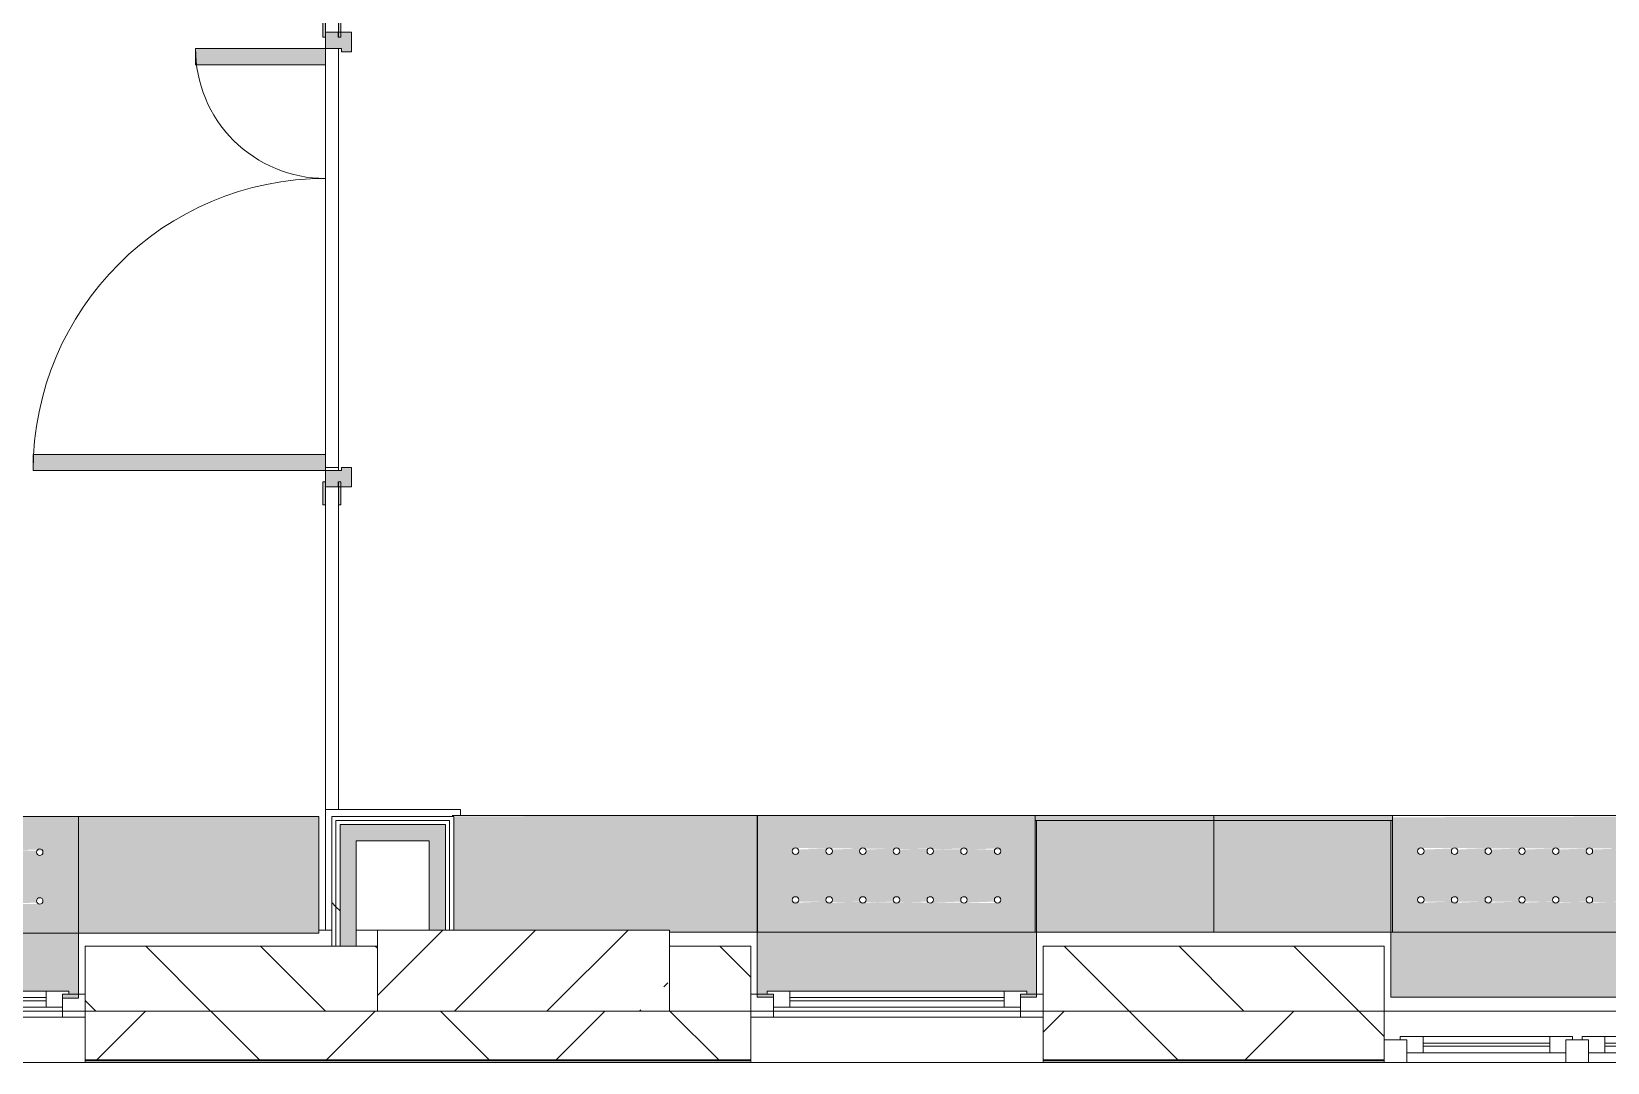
# Model space of a CAD drawing. Header units: millimetres. Extents: x 11693 to 241752, y -8553 to 29926.
# Drawn here: x 190405 to 195258, y -258 to 2917 of the extents above; entities that cross this region are included whole.
import ezdxf

# ---------------------------------------------------------------- set-up
doc = ezdxf.new("R2010")
doc.units = ezdxf.units.MM
for name, color, linetype, lineweight, true_color in [('A-DOOR-2', 7, 'Continuous', 5, 0xaaaaaa), ('A-DOOR-3', 7, 'Continuous', 5, 0xe2e2e2), ('A-DOOR-FRAM-2', 7, 'Continuous', 5, 0xe2e2e2), ('A-DOOR-FRAM-3', 7, 'Continuous', 5, 0xaaaaaa), ('A-FLOR-1', 7, 'Continuous', 5, 0xaaaaaa), ('I-WALL-1', 7, 'Continuous', 5, 0xe7e7e7), ('Знаки-2', 7, 'Continuous', 5, 0xd7cfbf)]:
    doc.layers.add(name, color=color, linetype=linetype, lineweight=lineweight, true_color=true_color)
for name, color, linetype, lineweight in [('A-GLAZ-2', 7, 'Continuous', 5), ('A-WALL-2', 7, 'Continuous', 9), ('A-WALL-5', 7, 'Continuous', 5), ('I-WALL-3', 7, 'Continuous', 5), ('S-COLS', 7, 'Continuous', 5), ('Знаки', 7, 'Continuous', 5)]:
    doc.layers.add(name, color=color, linetype=linetype, lineweight=lineweight)
pattern_1 = [(45, (89739.8, 0), (-530.33, 530.33), []), (135, (89739.8, 0), (-530.33, -530.33), [])]

# ---------------------------------------------------------------- blocks, each defined once
blk = doc.blocks.new('BSC_Колонна _Прямоугольная - 250х900-V107-Общий план 2 этажа с размещением фрагментов 2_1-2_7')
at = {"layer": 'S-COLS'}
h = blk.add_hatch(dxfattribs=at)
h.set_pattern_fill('FP_97', color=256, style=0, pattern_type=2)
h.set_pattern_definition([(45, (-102180, -25), (-285.1231, 285.1231), []), (45, (-101894.88, -25), (-285.1231, 285.1231), [504.031, -100.806, 16.764, -84.042])])
h.paths.add_polyline_path([(-450, -125), (450, -125), (450, 125), (-450, 125), (-450, -70.4)])
for p, q in [((450, 125), (-450, 125)), ((-450, 125), (-450, -125)), ((450, -125), (450, 125)), ((-450, -125), (450, -125))]:
    blk.add_line(p, q, dxfattribs=at)
blk = doc.blocks.new('120_Окно_СКБ_1Ст - 120_Окно_СКБ_1Ст 900х2500_h_ с форточкой-V152-Общий план 2 этажа с размещением фрагментов 2_1-2_7')
at = {"layer": 'A-GLAZ-2'}
for p, q in [((-450, -127), (-450, -57)), ((-450, -57), (-380, -57)), ((450, -57), (-450, -57)), ((-380, -57), (-380, -127)), ((380, -87), (-380, -87)), ((-380, -87), (-380, -127)), ((-330, -137), (-330, -87)), ((330, -137), (330, -87)), ((380, -127), (380, -57)), ((380, -57), (450, -57)), ((380, -127), (380, -87)), ((450, -57), (450, -127)), ((-380, -127), (-450, -127)), ((-450, -127), (-430, -127)), ((-380, -127), (-400, -127)), ((-400, -127), (-400, -137)), ((-400, -137), (400, -137)), ((400, -137), (-400, -137)), ((-330, -107), (330, -107)), ((330, -117), (-330, -117)), ((450, -127), (380, -127)), ((400, -127), (380, -127)), ((400, -137), (400, -127)), ((430, -127), (450, -127))]:
    blk.add_line(p, q, dxfattribs=at)
blk = doc.blocks.new('120_Окно_СКБ_2Ст_Фрамуга сверху - 120_Окно_СКБ_2Ст_2300х2500_h_ ДОО-22877051-Общий план 2 этажа с размещением фрагментов 2_1-2_7')
at = {"layer": 'A-GLAZ-2'}
for p, q in [((-1150, 13), (-1150, 83)), ((-1150, 83), (-1080, 83)), ((1150, 83), (-1150, 83)), ((-1080, 83), (-1080, 13)), ((-1080, 83), (1080, 83)), ((520, 53), (-1080, 53)), ((-1080, 53), (-1080, 13)), ((-1030, 3), (-1030, 53)), ((470, 3), (470, 53)), ((520, 13), (520, 83)), ((520, 83), (590, 83)), ((520, 13), (520, 53)), ((590, 83), (590, 13)), ((1080, 53), (590, 53)), ((590, 53), (590, 13)), ((640, 3), (640, 53)), ((1030, 3), (1030, 53)), ((1080, 13), (1080, 83)), ((1080, 83), (1150, 83)), ((1080, 13), (1080, 53)), ((1150, 83), (1150, 13)), ((-1080, 13), (-1150, 13)), ((-1150, 13), (-1100, 13)), ((-1080, 13), (-1100, 13)), ((-1100, 13), (-1100, 3)), ((-1100, 3), (540, 3)), ((540, 3), (-1100, 3)), ((-1030, 33), (470, 33)), ((470, 23), (-1030, 23)), ((590, 13), (520, 13)), ((540, 13), (520, 13)), ((540, 13), (570, 13)), ((540, 13), (570, 13)), ((540, 3), (540, 13)), ((590, 13), (570, 13)), ((570, 13), (570, 3)), ((570, 3), (1100, 3)), ((1100, 3), (570, 3)), ((640, 33), (1030, 33)), ((1030, 23), (640, 23)), ((1150, 13), (1080, 13)), ((1100, 13), (1080, 13)), ((1100, 13), (1150, 13)), ((1100, 3), (1100, 13))]:
    blk.add_line(p, q, dxfattribs=at)
blk = doc.blocks.new('120_Окно_СКБ_1Ст - 120_Окно_СКБ_1Ст 900х2500_h_ с форточкой-V153-Общий план 2 этажа с размещением фрагментов 2_1-2_7')
at = {"layer": 'A-GLAZ-2'}
for p, q in [((-450, -127), (-450, -57)), ((-450, -57), (-380, -57)), ((450, -57), (-450, -57)), ((-380, -57), (-380, -127)), ((380, -87), (-380, -87)), ((-380, -87), (-380, -127)), ((-330, -137), (-330, -87)), ((330, -137), (330, -87)), ((380, -127), (380, -57)), ((380, -57), (450, -57)), ((380, -127), (380, -87)), ((450, -57), (450, -127)), ((-380, -127), (-450, -127)), ((-450, -127), (-429.8, -127)), ((-380, -127), (-400, -127)), ((-400, -127), (-400, -137)), ((-400, -137), (400, -137)), ((400, -137), (-400, -137)), ((-330, -107), (330, -107)), ((330, -117), (-330, -117)), ((450, -127), (380, -127)), ((400, -127), (380, -127)), ((400, -137), (400, -127)), ((430.2, -127), (450, -127))]:
    blk.add_line(p, q, dxfattribs=at)
blk = doc.blocks.new('Зашивка без перфорации М3_2_1 - М3_2_4-31137485-Общий план 2 этажа с размещением фрагментов 2_1-2_7')
at = {"layer": 'Знаки-2'}
blk.add_hatch(color=256, dxfattribs=at).paths.add_polyline_path([(254, 180), (-430, 180), (-430, -179.9), (310.2, -179.9), (310.2, 180)])
at = {"layer": 'Знаки'}
for p, q in [((310.2, 180), (-430, 180)), ((-430, 180), (-430, -179.9)), ((310.2, -179.9), (310.2, 180)), ((-430, -179.9), (310.2, -179.9))]:
    blk.add_line(p, q, dxfattribs=at)
blk = doc.blocks.new('Зашивка радиатора_ с перфорацией М1_1 - Зашивка радиатора_ с перфорацией М1_1-V237-Общий план 2 этажа с размещением фрагментов 2_1-2_7')
at = {"layer": 'Знаки-2'}
blk.add_hatch(color=256, dxfattribs=at).paths.add_polyline_path([(430, 380), (380, 380), (380, 368), (400, 365.4), (400, 358), (-400, 358), (-400, 368), (-380, 368), (-380, 380), (-430, 380), (-430, 180), (430, 180), (430, 368)])
h = blk.add_hatch(color=256, dxfattribs=at)
h.paths.add_polyline_path([(26, 180), (-430, 180), (-430, -179.9), (430.2, -179.9), (430.2, 180)])
h.paths.add_polyline_path([(104.7, 90.4), (320.9, 85.4), (320.9, 75.4), (312.2, 70.4), (303.6, 75.4), (303.6, 85.4), (307.2, 89), (217.2, 85.4), (217.2, 75.4), (208.5, 70.4), (199.8, 75.4), (199.8, 85.4), (203.5, 89), (113.4, 85.4), (113.4, 75.4), (104.7, 70.4), (96.1, 75.4), (96.1, 85.4), (99.7, 89), (9.7, 85.4), (9.7, 75.4), (1, 70.4), (-7.7, 75.4), (-7.7, 85.4), (-4, 89), (-94.1, 85.4), (-94.1, 75.4), (-102.8, 70.4), (-111.4, 75.4), (-111.4, 85.4), (-107.8, 89), (-197.8, 85.4), (-197.8, 75.4), (-206.5, 70.4), (-215.2, 75.4), (-215.2, 85.4), (-211.5, 89), (-301.6, 85.4), (-301.6, 75.4), (-310.3, 70.4), (-318.9, 75.4), (-318.9, 85.4), (-310.3, 90.4), (-307.7, 90), (26, 90.4)])
h.paths.add_polyline_path([(-310.3, -59.6), (-301.6, -64.6), (-301.6, -74.6), (-305.3, -78.3), (-215.2, -74.6), (-215.2, -64.6), (-206.5, -59.6), (-197.8, -64.6), (-197.8, -74.6), (-201.5, -78.3), (-111.4, -74.6), (-111.4, -64.6), (-102.8, -59.6), (-94.1, -64.6), (-94.1, -74.6), (-97.8, -78.3), (-7.7, -74.6), (-7.7, -64.6), (1, -59.6), (9.7, -64.6), (9.7, -74.6), (6, -78.3), (96.1, -74.6), (96.1, -64.6), (104.7, -59.6), (113.4, -64.6), (113.4, -74.6), (109.7, -78.3), (199.8, -74.6), (199.8, -64.6), (208.5, -59.6), (217.2, -64.6), (217.2, -74.6), (213.5, -78.3), (303.6, -74.6), (303.6, -64.6), (312.2, -59.6), (320.9, -64.6), (320.9, -74.6), (312.2, -79.6), (309.7, -79.3), (-318.9, -74.6), (-318.9, -64.6), (-312.8, -60)])
at = {"layer": 'Знаки'}
for p, q in [((-380, 380), (-430, 380)), ((-430, 380), (-430, 180)), ((430, 380), (380, 380)), ((430, 180), (430, 380)), ((-430, 180), (430, 180)), ((430.2, 180), (-430, 180)), ((-430, 180), (-430, -179.9)), ((430.2, -179.9), (430.2, 180)), ((-430, -179.9), (430.2, -179.9))]:
    blk.add_line(p, q, dxfattribs=at)
for centre, start, end in [((-310.3, 80.4), 180, 0), ((-310.3, 80.4), 0, 180), ((-206.5, 80.4), 0, 180), ((-206.5, 80.4), 180, 360), ((-102.8, 80.4), 0, 180), ((-102.8, 80.4), 180, 0), ((1, 80.4), 0, 180), ((1, 80.4), 180, 0), ((104.7, 80.4), 0, 180), ((104.7, 80.4), 180, 360), ((208.5, 80.4), 0, 180), ((208.5, 80.4), 180, 0), ((312.2, 80.4), 0, 180), ((312.2, 80.4), 180, 0), ((-310.3, -69.6), 0, 180), ((-310.3, -69.6), 180, 0), ((-206.5, -69.6), 0, 180), ((-206.5, -69.6), 180, 0), ((-102.8, -69.6), 0, 180), ((-102.8, -69.6), 180, 0), ((1, -69.6), 0, 180), ((1, -69.6), 180, 0), ((104.7, -69.6), 0, 180), ((104.7, -69.6), 180, 0), ((208.5, -69.6), 0, 180), ((208.5, -69.6), 180, 0), ((312.2, -69.6), 0, 180), ((312.2, -69.6), 180, 0)]:
    blk.add_arc(centre, 10, start, end, dxfattribs=at)
blk = doc.blocks.new('Зашивка без перфорации М3_2_1 - М3_2_3-31137425-Общий план 2 этажа с размещением фрагментов 2_1-2_7')
at = {"layer": 'Знаки-2'}
blk.add_hatch(color=256, dxfattribs=at).paths.add_polyline_path([(-430, 180), (-430, -179.9), (505.6, -176.9), (505.6, 173.1), (-159.4, 173.1), (-159.4, 180)])
at = {"layer": 'Знаки'}
for p, q in [((-159.4, 180), (-430, 180)), ((-430, 180), (-430, -179.9)), ((-430, -179.9), (510.2, -179.9))]:
    blk.add_line(p, q, dxfattribs=at)
blk = doc.blocks.new('Зашивка радиатора_ с перфорацией М7_1 - Зашивка радиатора_ с перфорацией М7_1-V241-Общий план 2 этажа с размещением фрагментов 2_1-2_7')
at = {"layer": 'Знаки-2'}
blk.add_hatch(color=256, dxfattribs=at).paths.add_polyline_path([(1266.9, 380), (-370, 380), (-370, 180), (1890, 180), (1890, 380)])
h = blk.add_hatch(color=256, dxfattribs=at)
h.paths.add_polyline_path([(754.9, 180), (-370, 180), (-370, -179.9), (1885, -174.1), (1890, 180), (1266.9, 180)])
h.paths.add_polyline_path([(-173.8, 90.4), (-171.2, 90), (1806.2, 85.4), (1806.2, 75.4), (1797.5, 70.4), (1788.8, 75.4), (1788.8, 85.4), (1792.5, 89), (1702.4, 85.4), (1702.4, 75.4), (1693.7, 70.4), (1685.1, 75.4), (1685.1, 85.4), (1688.7, 89), (1598.7, 85.4), (1598.7, 75.4), (1590, 70.4), (1581.3, 75.4), (1581.3, 85.4), (1585, 89), (1494.9, 85.4), (1494.9, 75.4), (1486.2, 70.4), (1477.6, 75.4), (1477.6, 85.4), (1481.2, 89), (1391.2, 85.4), (1391.2, 75.4), (1382.5, 70.4), (1373.8, 75.4), (1373.8, 85.4), (1377.5, 89), (1287.4, 85.4), (1287.4, 75.4), (1278.7, 70.4), (1270.1, 75.4), (1270.1, 85.4), (1266.9, 89), (1183.7, 85.4), (1183.7, 75.4), (1175, 70.4), (1166.3, 75.4), (1166.3, 85.4), (1170, 89), (1079.9, 85.4), (1079.9, 75.4), (1071.2, 70.4), (1062.6, 75.4), (1062.6, 85.4), (1066.2, 89), (976.2, 85.4), (976.2, 75.4), (967.5, 70.4), (958.8, 75.4), (958.8, 85.4), (962.5, 89), (872.4, 85.4), (872.4, 75.4), (863.7, 70.4), (855.1, 75.4), (855.1, 85.4), (858.7, 89), (768.7, 85.4), (768.7, 75.4), (760, 70.4), (751.3, 75.4), (751.3, 85.4), (754.9, 89), (664.9, 85.4), (664.9, 75.4), (656.2, 70.4), (647.6, 75.4), (647.6, 85.4), (651.2, 89), (561.2, 85.4), (561.2, 75.4), (552.5, 70.4), (543.8, 75.4), (543.8, 85.4), (547.5, 89), (457.4, 85.4), (457.4, 75.4), (448.7, 70.4), (440.1, 75.4), (440.1, 85.4), (443.7, 89), (353.7, 85.4), (353.7, 75.4), (345, 70.4), (336.3, 75.4), (336.3, 85.4), (340, 89), (249.9, 85.4), (249.9, 75.4), (241.2, 70.4), (232.6, 75.4), (232.6, 85.4), (236.2, 89), (146.2, 85.4), (146.2, 75.4), (137.5, 70.4), (128.8, 75.4), (128.8, 85.4), (132.5, 89), (42.4, 85.4), (42.4, 75.4), (33.7, 70.4), (25.1, 75.4), (25.1, 85.4), (28.7, 89), (-61.3, 85.4), (-61.3, 75.4), (-70, 70.4), (-78.7, 75.4), (-78.7, 85.4), (-75, 89), (-165.1, 85.4), (-165.1, 75.4), (-173.8, 70.4), (-182.4, 75.4), (-182.4, 85.4), (-178.8, 89), (-268.8, 85.4), (-269.1, 75), (-277.5, 70.4), (-286.2, 75.4), (-286.2, 85.4), (-277.5, 90.4), (-269.1, 90), (-176.3, 90)])
h.paths.add_polyline_path([(1693.7, -59.6), (1702.4, -64.6), (1702.4, -74.6), (1698.7, -78.3), (1788.8, -74.6), (1788.8, -64.6), (1797.5, -59.6), (1806.2, -64.6), (1806.2, -74.6), (1797.5, -79.6), (1778.9, -79.3), (-286.2, -74.6), (-286.2, -64.6), (-277.5, -59.6), (-268.8, -64.6), (-269.1, -75), (-269.1, -78.3), (-182.4, -74.6), (-182.4, -64.6), (-173.8, -59.6), (-165.1, -64.6), (-165.1, -74.6), (-168.8, -78.3), (-78.7, -74.6), (-78.7, -64.6), (-70, -59.6), (-61.3, -64.6), (-61.3, -74.6), (-65, -78.3), (25.1, -74.6), (25.1, -64.6), (33.7, -59.6), (42.4, -64.6), (42.4, -74.6), (38.7, -78.3), (128.8, -74.6), (128.8, -64.6), (137.5, -59.6), (146.2, -64.6), (146.2, -74.6), (142.5, -78.3), (232.6, -74.6), (232.6, -64.6), (242.9, -59.9), (249.9, -64.6), (249.9, -74.6), (246.2, -78.3), (336.3, -74.6), (336.3, -64.6), (345, -59.6), (353.7, -64.6), (353.7, -74.6), (350, -78.3), (440.1, -74.6), (440.1, -64.6), (448.7, -59.6), (457.4, -64.6), (457.4, -74.6), (453.7, -78.3), (543.8, -74.6), (543.8, -64.6), (552.5, -59.6), (561.2, -64.6), (561.2, -74.6), (557.5, -78.3), (647.6, -74.6), (647.6, -64.6), (656.2, -59.6), (664.9, -64.6), (664.9, -74.6), (661.2, -78.3), (751.3, -74.6), (751.3, -64.6), (760, -59.6), (768.7, -64.6), (768.7, -74.6), (765, -78.3), (855.1, -74.6), (855.1, -64.6), (863.7, -59.6), (872.4, -64.6), (872.4, -74.6), (868.7, -78.3), (958.8, -74.6), (958.8, -64.6), (967.5, -59.6), (976.2, -64.6), (976.2, -74.6), (972.5, -78.3), (1062.6, -74.6), (1062.6, -64.6), (1071.2, -59.6), (1079.9, -64.6), (1079.9, -74.6), (1076.2, -78.3), (1166.3, -74.6), (1166.3, -64.6), (1175, -59.6), (1183.7, -64.6), (1183.7, -74.6), (1180, -78.3), (1270.1, -74.6), (1270.1, -64.6), (1278.7, -59.6), (1287.4, -64.6), (1287.4, -74.6), (1283.7, -78.3), (1373.8, -74.6), (1373.8, -64.6), (1382.5, -59.6), (1391.2, -64.6), (1391.2, -74.6), (1387.5, -78.3), (1477.6, -74.6), (1477.6, -64.6), (1486.2, -59.6), (1494.9, -64.6), (1494.9, -74.6), (1491.2, -78.3), (1581.3, -74.6), (1581.3, -64.6), (1590, -59.6), (1598.7, -64.6), (1598.7, -74.6), (1595, -78.3), (1685.1, -74.6), (1685.1, -64.6), (1691.2, -60)])
at = {"layer": 'Знаки'}
for p, q in [((1890, 380), (-370, 380)), ((-370, 380), (-370, 180)), ((1890, 180), (1890, 380)), ((-370, 180), (1890, 180)), ((1890, 180), (-370, 180)), ((-370, 180), (-370, -179.9)), ((1890, -163.9), (1890, 180)), ((-370, -179.9), (1885, -179.9))]:
    blk.add_line(p, q, dxfattribs=at)
for centre, start, end in [((-277.5, 80.4), 0, 180), ((-277.5, 80.4), 180, 360), ((-173.8, 80.4), 0, 180), ((-173.8, 80.4), 180, 0), ((-70, 80.4), 0, 180), ((-70, 80.4), 180, 0), ((33.7, 80.4), 0, 180), ((33.7, 80.4), 180, 360), ((137.5, 80.4), 0, 180), ((137.5, 80.4), 180, 0), ((241.2, 80.4), 0, 180), ((241.2, 80.4), 180, 0), ((345, 80.4), 0, 180), ((345, 80.4), 180, 0), ((448.7, 80.4), 0, 180), ((448.7, 80.4), 180, 0), ((552.5, 80.4), 0, 180), ((552.5, 80.4), 180, 360), ((656.2, 80.4), 0, 180), ((656.2, 80.4), 180, 0), ((760, 80.4), 0, 180), ((760, 80.4), 180, 0), ((863.7, 80.4), 0, 180), ((863.7, 80.4), 180, 0), ((967.5, 80.4), 0, 180), ((967.5, 80.4), 180, 0), ((1071.2, 80.4), 0, 180), ((1071.2, 80.4), 180, 0), ((1175, 80.4), 0, 180), ((1175, 80.4), 180, 0), ((1278.7, 80.4), 0, 180), ((1278.7, 80.4), 180, 0), ((1382.5, 80.4), 0, 180), ((1382.5, 80.4), 180, 0), ((1486.2, 80.4), 0, 180), ((1486.2, 80.4), 180, 360), ((1590, 80.4), 0, 180), ((1590, 80.4), 180, 0), ((1693.7, 80.4), 0, 180), ((1693.7, 80.4), 180, 360), ((1797.5, 80.4), 0, 180), ((1797.5, 80.4), 180, 0), ((-277.5, -69.6), 0, 180), ((-277.5, -69.6), 180, 0), ((-173.8, -69.6), 0, 180), ((-173.8, -69.6), 180, 0), ((-70, -69.6), 0, 180), ((-70, -69.6), 180, 0), ((33.7, -69.6), 0, 180), ((33.7, -69.6), 180, 0), ((137.5, -69.6), 0, 180), ((137.5, -69.6), 180, 0), ((241.2, -69.6), 0, 180), ((241.2, -69.6), 180, 0), ((345, -69.6), 0, 180), ((345, -69.6), 180, 0), ((448.7, -69.6), 0, 180), ((448.7, -69.6), 180, 0), ((552.5, -69.6), 0, 180), ((552.5, -69.6), 180, 0), ((656.2, -69.6), 0, 180), ((656.2, -69.6), 180, 0), ((760, -69.6), 0, 180), ((760, -69.6), 180, 0), ((863.7, -69.6), 0, 180), ((863.7, -69.6), 180, 0), ((967.5, -69.6), 0, 180), ((967.5, -69.6), 180, 0), ((1071.2, -69.6), 0, 180), ((1071.2, -69.6), 180, 0), ((1175, -69.6), 0, 180), ((1175, -69.6), 180, 0), ((1278.7, -69.6), 0, 180), ((1278.7, -69.6), 180, 0), ((1382.5, -69.6), 0, 180), ((1382.5, -69.6), 180, 0), ((1486.2, -69.6), 0, 180), ((1486.2, -69.6), 180, 0), ((1590, -69.6), 0, 180), ((1590, -69.6), 180, 0), ((1693.7, -69.6), 0, 180), ((1693.7, -69.6), 180, 0), ((1797.5, -69.6), 0, 180), ((1797.5, -69.6), 180, 0)]:
    blk.add_arc(centre, 10, start, end, dxfattribs=at)
blk = doc.blocks.new('Зашивка радиатора_ с перфорацией М1_1 - Зашивка радиатора_ с перфорацией М1_1-V243-Общий план 2 этажа с размещением фрагментов 2_1-2_7')
at = {"layer": 'Знаки-2'}
blk.add_hatch(color=256, dxfattribs=at).paths.add_polyline_path([(-430, 380), (-430, 180), (430, 180), (430, 380), (379.8, 380), (379.8, 371.1), (399.8, 368.5), (399.8, 361.1), (-400.2, 361.1), (-400.2, 371.1), (-380.2, 371.1), (-380.2, 380), (-400.2, 380)])
h = blk.add_hatch(color=256, dxfattribs=at)
h.paths.add_polyline_path([(-96.3, 180), (-430, 180), (-426.2, -179.9), (430.2, -179.9), (430.2, 180), (415.7, 180)])
h.paths.add_polyline_path([(-310.3, 90.4), (-307.7, 90), (320.9, 85.4), (320.9, 75.4), (312.2, 70.4), (303.6, 75.4), (303.6, 85.4), (307.2, 89), (217.2, 85.4), (217.2, 75.4), (208.5, 70.4), (199.8, 75.4), (199.8, 85.4), (203.5, 89), (113.4, 85.4), (113.4, 75.4), (104.7, 70.4), (96.1, 75.4), (96.1, 85.4), (99.7, 89), (9.7, 85.4), (9.7, 75.4), (1, 70.4), (-7.7, 75.4), (-7.7, 85.4), (-4, 89), (-94.1, 85.4), (-94.1, 75.4), (-102.8, 70.4), (-111.4, 75.4), (-111.4, 85.4), (-107.8, 89), (-197.8, 85.4), (-197.8, 75.4), (-206.5, 70.4), (-215.2, 75.4), (-215.2, 85.4), (-211.5, 89), (-301.6, 85.4), (-301.6, 75.4), (-310.3, 70.4), (-318.9, 75.4), (-318.9, 85.4), (-312.8, 90)])
h.paths.add_polyline_path([(208.5, -59.6), (217.2, -64.6), (217.2, -74.6), (213.5, -78.3), (303.6, -74.6), (303.6, -64.6), (312.2, -59.6), (320.9, -64.6), (320.9, -74.6), (312.2, -79.6), (309.7, -79.3), (-318.9, -74.6), (-318.9, -64.6), (-310.3, -59.6), (-301.6, -64.6), (-301.6, -74.6), (-305.3, -78.3), (-215.2, -74.6), (-215.2, -64.6), (-206.5, -59.6), (-197.8, -64.6), (-197.8, -74.6), (-201.5, -78.3), (-111.4, -74.6), (-111.4, -64.6), (-102.8, -59.6), (-94.1, -64.6), (-94.1, -74.6), (-96.3, -78.3), (-7.7, -74.6), (-7.7, -64.6), (1, -59.6), (9.7, -64.6), (9.7, -74.6), (6, -78.3), (96.1, -74.6), (96.1, -64.6), (104.7, -59.6), (113.4, -64.6), (113.4, -74.6), (109.7, -78.3), (199.8, -74.6), (199.8, -64.6), (205.9, -60)])
at = {"layer": 'Знаки'}
for p, q in [((-380.2, 380), (-430, 380)), ((-430, 380), (-430, 180)), ((430, 380), (379.8, 380)), ((430, 180), (430, 380)), ((-430, 180), (430, 180)), ((430.2, 180), (-430, 180)), ((-430, 180), (-430, -163.9)), ((430.2, -179.9), (430.2, 180)), ((-426.2, -179.9), (430.2, -179.9))]:
    blk.add_line(p, q, dxfattribs=at)
for centre, start, end in [((-310.3, 80.4), 180, 0), ((-310.3, 80.4), 0, 180), ((-206.5, 80.4), 0, 180), ((-206.5, 80.4), 180, 360), ((-102.8, 80.4), 0, 180), ((-102.8, 80.4), 180, 0), ((1, 80.4), 0, 180), ((1, 80.4), 180, 0), ((104.7, 80.4), 0, 180), ((104.7, 80.4), 180, 360), ((208.5, 80.4), 0, 180), ((208.5, 80.4), 180, 0), ((312.2, 80.4), 0, 180), ((312.2, 80.4), 180, 0), ((-310.3, -69.6), 0, 180), ((-310.3, -69.6), 180, 0), ((-206.5, -69.6), 0, 180), ((-206.5, -69.6), 180, 0), ((-102.8, -69.6), 0, 180), ((-102.8, -69.6), 180, 0), ((1, -69.6), 0, 180), ((1, -69.6), 180, 0), ((104.7, -69.6), 0, 180), ((104.7, -69.6), 180, 0), ((208.5, -69.6), 0, 180), ((208.5, -69.6), 180, 0), ((312.2, -69.6), 0, 180), ((312.2, -69.6), 180, 0)]:
    blk.add_arc(centre, 10, start, end, dxfattribs=at)
blk = doc.blocks.new('Зашивка без перфорации М3_2_1 - М3_2_10-V248-Общий план 2 этажа с размещением фрагментов 2_1-2_7')
at = {"layer": 'Знаки-2'}
for points in [[(-430, 180), (-430, -163.9), (120.2, -163.9), (120, 180), (-24, 180)], [(-430, -163.9), (-430, -179.9), (120, -179.9), (120, -163.9), (-24, -163.9)]]:
    blk.add_hatch(color=256, dxfattribs=at).paths.add_polyline_path(points)
at = {"layer": 'Знаки'}
for p, q in [((120.2, 180), (-430, 180)), ((-430, 180), (-430, -163.9)), ((120.2, -163.9), (120.2, 180)), ((-430, -163.9), (120, -163.9)), ((-430, -163.9), (-430, -179.9)), ((120, -179.9), (-430, -179.9)), ((120, -179.9), (120, -163.9))]:
    blk.add_line(p, q, dxfattribs=at)
blk = doc.blocks.new('Зашивка без перфорации М3_2_1 - М3_2_10-V249-Общий план 2 этажа с размещением фрагментов 2_1-2_7')
at = {"layer": 'Знаки-2'}
for points in [[(-430, 180), (-430, -163.9), (120, -163.9), (120, 180), (-62, 180)], [(-430, -163.9), (-430, -179.9), (120, -179.9), (120, -163.9), (-62, -163.9)]]:
    blk.add_hatch(color=256, dxfattribs=at).paths.add_polyline_path(points)
at = {"layer": 'Знаки'}
for p, q in [((120.2, 180), (-430, 180)), ((-430, 180), (-430, -163.9)), ((120.2, -179.9), (120.2, 180)), ((-430, -163.9), (120, -163.9)), ((-430, -163.9), (-430, -179.9)), ((120, -179.9), (-430, -179.9)), ((120, -179.9), (120, -163.9))]:
    blk.add_line(p, q, dxfattribs=at)
blk = doc.blocks.new('Зашивка_ опоясывающая панель - Зашивка_ опоясывающая панель Т2_1-V256-Общий план 2 этажа с размещением фрагментов 2_1-2_7')
at = {"layer": 'Знаки'}
blk.add_line((-430, 180), (-406, 180), dxfattribs=at)
blk = doc.blocks.new('Зашивка_ опоясывающая панель - Зашивка_ опоясывающая панель Т2_1-V257-Общий план 2 этажа с размещением фрагментов 2_1-2_7')
at = {"layer": 'Знаки-2'}
blk.add_hatch(color=256, dxfattribs=at).paths.add_polyline_path([(-406, 179.9), (-406, 180), (-417, 179.9)])
at = {"layer": 'Знаки'}
blk.add_line((-430, 180), (-406, 180), dxfattribs=at)
blk = doc.blocks.new('110_Дверь_СКБ_2Ст - Д-5_п__в составе перегородки _не входит в спец__-32680317-Общий план 2 этажа с размещением фрагментов 2_1-2_7')
at = {"layer": 'A-DOOR-3'}
h = blk.add_hatch(color=256, dxfattribs=at)
h.paths.add_polyline_path([(712.5, -20), (712.5, 60), (652.5, 60), (652.5, 30), (662.5, 30), (662.5, -20)])
h.paths.add_polyline_path([(-627.5, 30), (-627.5, 60), (-687.5, 60), (-687.5, -20), (-637.5, -20), (-637.5, 30)])
for points in [[(-587.5, -420), (-587.5, -20), (-637.5, -20), (-637.5, -420)], [(662.5, -920), (662.5, -20), (612.5, -20), (612.5, -920)]]:
    blk.add_hatch(color=256, dxfattribs=at).paths.add_polyline_path(points)
at = {"layer": 'A-DOOR-FRAM-2'}
for points in [[(-672.5, 28), (-742.5, 28), (-742.5, 20), (-672.5, 20)], [(767.5, 28), (697.5, 28), (697.5, 20), (767.5, 20)], [(-672.5, -20), (-742.5, -20), (-742.5, -28), (-672.5, -28)], [(767.5, -20), (697.5, -20), (697.5, -28), (767.5, -28)]]:
    blk.add_hatch(color=256, dxfattribs=at).paths.add_polyline_path(points)
at = {"layer": 'A-DOOR-2'}
for p, q in [((-637.5, -20), (-587.5, -20)), ((-637.5, -420), (-637.5, -20)), ((-587.5, -20), (-587.5, -420)), ((612.5, -20), (662.5, -20)), ((612.5, -920), (612.5, -20)), ((662.5, -20), (662.5, -920)), ((-587.5, -420), (-637.5, -420)), ((662.5, -920), (612.5, -920))]:
    blk.add_line(p, q, dxfattribs=at)
for centre, radius, start, end in [((-637.5, -20), 400, 270, 0), ((662.5, -20), 900, 180, 270)]:
    blk.add_arc(centre, radius, start, end, dxfattribs=at)
at = {"layer": 'A-DOOR-FRAM-3'}
for p, q in [((-687.5, 60), (-627.5, 60)), ((-687.5, -20), (-687.5, 60)), ((-627.5, 60), (-627.5, 30)), ((652.5, 60), (712.5, 60)), ((652.5, 30), (652.5, 60)), ((712.5, 60), (712.5, -20)), ((-742.5, 28), (-672.5, 28)), ((-742.5, 20), (-742.5, 28)), ((-672.5, 20), (-742.5, 20)), ((-687.5, 20), (-672.5, 20)), ((-687.5, 19), (-687.5, 20)), ((-672.5, 19), (-687.5, 19)), ((-672.5, 28), (-672.5, 20)), ((-672.5, 20), (-672.5, 19)), ((-637.5, 30), (-637.5, -20)), ((-627.5, 30), (-637.5, 30)), ((662.5, 30), (652.5, 30)), ((662.5, -20), (662.5, 30)), ((697.5, 20), (697.5, 28)), ((697.5, 28), (767.5, 28)), ((697.5, 19), (697.5, 20)), ((697.5, 20), (712.5, 20)), ((767.5, 20), (697.5, 20)), ((712.5, 19), (697.5, 19)), ((712.5, 20), (712.5, 19)), ((767.5, 28), (767.5, 20)), ((-742.5, -20), (-672.5, -20)), ((-742.5, -28), (-742.5, -20)), ((-672.5, -28), (-742.5, -28)), ((-637.5, -20), (-687.5, -20)), ((-672.5, -20), (-672.5, -28)), ((712.5, -20), (662.5, -20)), ((697.5, -28), (697.5, -20)), ((697.5, -20), (767.5, -20)), ((767.5, -28), (697.5, -28)), ((767.5, -20), (767.5, -28))]:
    blk.add_line(p, q, dxfattribs=at)

msp = doc.modelspace()

# ---------------------------------------------------------------- hatches: boundary and pattern name
at = {"layer": 'A-WALL-5'}
h = msp.add_hatch(dxfattribs=at)
h.set_pattern_fill('FP_59', color=256, style=0, pattern_type=2)
h.set_pattern_definition([(135, (89739.81, 0), (-176.7767, -176.7767), [])])
h.paths.add_polyline_path([(208569.8, -100), (209069.8, -100), (209069.8, 100), (208569.8, 100), (208569.8, -45.4)])
h.paths.add_polyline_path([(212569.8, -100), (212569.8, 100), (211769.8, 100), (211769.8, -100)])
h.paths.add_polyline_path([(203419.8, -100), (203419.8, 100), (203169.8, 100), (203169.8, -100), (203406, -100)])
h.paths.add_polyline_path([(204319.8, -100), (205369.8, -100), (205369.8, 100), (204319.8, 100), (204319.8, -45.4)])
h.paths.add_polyline_path([(198669.8, -100), (199969.8, -100), (199969.8, 100), (198669.8, 100), (198669.8, -45.4)])
h.paths.add_polyline_path([(194569.8, -100), (194569.8, 100), (193519.8, 100), (193519.8, -100), (194189.9, -100)])
h.paths.add_polyline_path([(191117.8, -100), (191469.8, -100), (191469.8, 100), (190569.8, 100), (190569.8, -100)])
h.paths.add_polyline_path([(192619.8, -100), (192619.8, 100), (192369.8, 100), (192369.8, -100)])
h.paths.add_polyline_path([(188769.8, -100), (188769.8, 100), (185419.8, 100), (185419.8, -100), (187021.7, -100)])
h.paths.add_polyline_path([(184269.8, -100), (184519.8, -100), (184519.8, 100), (184269.8, 100), (184269.8, -45.4)])
h.paths.add_polyline_path([(182469.8, -100), (182469.8, 100), (181669.8, 100), (181669.8, -100), (181901.6, -100)])
h = msp.add_hatch(dxfattribs=at)
h.set_pattern_fill('FP_49', color=256, style=0, pattern_type=2)
h.set_pattern_definition([(45, (89739.8, 0), (-353.5534, 353.5534), []), (135, (89739.8, 0), (-353.5534, -353.5534), [])])
h.paths.add_polyline_path([(214819.8, -250), (214819.8, -100), (213469.8, -100), (213469.8, -250), (213646.2, -250)])
h.paths.add_polyline_path([(209969.8, -250), (210869.8, -250), (210869.8, -100), (209969.8, -100)])
h.paths.add_polyline_path([(211769.8, -250), (212569.8, -250), (212569.8, -100), (211769.8, -100)])
h.paths.add_polyline_path([(207669.8, -250), (209069.8, -250), (209069.8, -100), (207669.8, -100)])
h.paths.add_polyline_path([(203406, -250), (203419.8, -250), (203419.8, -100), (202269.8, -100), (202269.8, -250)])
h.paths.add_polyline_path([(205369.8, -250), (205369.8, -100), (204319.8, -100), (204319.8, -250), (204430.1, -250)])
h.paths.add_polyline_path([(199969.8, -250), (199969.8, -100), (198669.8, -100), (198669.8, -250), (199310, -250)])
h.paths.add_polyline_path([(194569.8, -250), (194569.8, -100), (193519.8, -100), (193519.8, -250), (194189.9, -250)])
h.paths.add_polyline_path([(197769.8, -250), (197769.8, -100), (196869.8, -100), (196869.8, -250), (197261.9, -250)])
h.paths.add_polyline_path([(191117.8, -250), (192619.8, -250), (192619.8, -100), (190569.8, -100), (190569.8, -250)])
h.paths.add_polyline_path([(189069.8, -250), (189669.8, -250), (189669.8, -100), (185419.8, -100), (185419.8, -250), (188769.8, -250)])
h.paths.add_polyline_path([(184519.8, -250), (184519.8, -100), (183369.8, -100), (183369.8, -250), (184269.8, -250)])
h.paths.add_polyline_path([(181669.8, -250), (182469.8, -250), (182469.8, -100), (181669.8, -100)])
h.paths.add_polyline_path([(180769.8, -250), (180769.8, -100), (178949.8, -100), (178949.8, -250), (179853.6, -250)])
at = {"layer": 'I-WALL-1'}
for points in [[(191629.8, 425), (191679.8, 425), (191679.8, 475), (191354.8, 475), (191354.8, 425), (191404.8, 425)], [(191404.8, 100), (191404.8, 425), (191354.8, 425), (191354.8, 100)], [(191629.8, 150), (191679.8, 150), (191679.8, 425), (191629.8, 425)]]:
    msp.add_hatch(color=256, dxfattribs=at).paths.add_polyline_path(points)
at = {"layer": 'I-WALL-3'}
h = msp.add_hatch(dxfattribs=at)
h.set_pattern_fill('FP_169', color=256, style=0, pattern_type=2)
h.set_pattern_definition(pattern_1)
h.paths.add_polyline_path([(191329.8, 100), (191342.3, 100), (191342.3, 487.5), (191329.8, 487.5), (191329.8, 425)])
h = msp.add_hatch(dxfattribs=at)
h.set_pattern_fill('FP_169', color=256, style=0, pattern_type=2)
h.set_pattern_definition(pattern_1)
h.paths.add_polyline_path([(191704.8, 150), (191704.8, 487.5), (191692.3, 487.5), (191692.3, 150), (191702.9, 150)])
h = msp.add_hatch(dxfattribs=at)
h.set_pattern_fill('FP_169', color=256, style=0, pattern_type=2)
h.set_pattern_definition(pattern_1)
h.paths.add_polyline_path([(191342.3, 100), (191354.8, 100), (191354.8, 475), (191342.3, 475), (191342.3, 425)])
h = msp.add_hatch(dxfattribs=at)
h.set_pattern_fill('FP_169', color=256, style=0, pattern_type=2)
h.set_pattern_definition(pattern_1)
h.paths.add_polyline_path([(191692.3, 150), (191692.3, 475), (191679.8, 475), (191679.8, 150), (191690.4, 150)])

# ---------------------------------------------------------------- linework, layer by layer
at = {"layer": 'A-FLOR-1'}
for p, q in [((191309.8, 1575), (191349.8, 1575)), ((191349.8, 1575), (191349.8, 1565)), ((191309.8, 150), (191309.8, 521)), ((191349.8, 521), (191725.8, 521)), ((191725.8, 521), (191725.8, 503.1))]:
    msp.add_line(p, q, dxfattribs=at)
at = {"layer": 'A-WALL-2'}
for p, q in [((191329.8, 487.5), (191329.8, 425)), ((191342.3, 487.5), (191342.3, 100)), ((191692.3, 487.5), (191342.3, 487.5)), ((191692.3, 150), (191692.3, 487.5)), ((191354.8, 475), (191354.8, 100)), ((191679.8, 475), (191354.8, 475)), ((191679.8, 150), (191679.8, 475)), ((190569.8, -100), (191469.8, -100)), ((191469.8, -100), (190569.8, -100)), ((192369.8, -100), (192619.8, -100)), ((192619.8, -100), (192369.8, -100)), ((193519.8, -100), (194569.8, -100)), ((194569.8, -100), (193519.8, -100)), ((190569.8, -250), (192619.8, -250)), ((190569.8, -253), (192619.8, -253)), ((193519.8, -250), (194569.8, -250)), ((193519.8, -253), (194569.8, -253))]:
    msp.add_line(p, q, dxfattribs=at)
at = {"layer": 'A-WALL-5'}
for p, q in [((191469.8, 100), (190569.8, 100)), ((190569.8, 100), (190569.8, -258)), ((192619.8, 100), (192369.8, 100)), ((192619.8, -258), (192619.8, 100)), ((194569.8, 100), (193519.8, 100)), ((193519.8, 100), (193519.8, -258)), ((194569.8, -258), (194569.8, 100)), ((189669.8, -100), (190569.8, -100)), ((192619.8, -100), (193519.8, -100)), ((182469.8, -258), (196869.8, -258))]:
    msp.add_line(p, q, dxfattribs=at)
at = {"layer": 'I-WALL-3'}
for p, q in [((191349.8, 2865), (191349.8, 1575)), ((191309.8, 1615), (191309.8, 2815)), ((191309.8, 1460), (191309.8, 521)), ((191349.8, 521), (191349.8, 1460)), ((191309.8, 521), (191349.8, 521)), ((191329.8, 500), (191329.8, 100)), ((191704.8, 500), (191329.8, 500)), ((191704.8, 150), (191704.8, 500)), ((191404.8, 100), (191404.8, 425)), ((191404.8, 425), (191629.8, 425)), ((191629.8, 425), (191629.8, 150)), ((191289.8, 150), (191329.8, 150)), ((191404.8, 150), (191469.8, 150)), ((196869.8, -100), (194569.8, -100))]:
    msp.add_line(p, q, dxfattribs=at)

# ---------------------------------------------------------------- block references
at = {"layer": 'A-DOOR-2', "rotation": 270}
msp.add_blockref('110_Дверь_СКБ_2Ст - Д-5_п__в составе перегородки _не входит в спец__-32680317-Общий план 2 этажа с размещением фрагментов 2_1-2_7', (191329.8, 2227.5), dxfattribs=at)
at = {"layer": 'A-GLAZ-2', "rotation": 180}
for name, p in [('120_Окно_СКБ_1Ст - 120_Окно_СКБ_1Ст 900х2500_h_ с форточкой-V152-Общий план 2 этажа с размещением фрагментов 2_1-2_7', (190119.8, -175)), ('120_Окно_СКБ_1Ст - 120_Окно_СКБ_1Ст 900х2500_h_ с форточкой-V153-Общий план 2 этажа с размещением фрагментов 2_1-2_7', (193069.8, -175)), ('120_Окно_СКБ_2Ст_Фрамуга сверху - 120_Окно_СКБ_2Ст_2300х2500_h_ ДОО-22877051-Общий план 2 этажа с размещением фрагментов 2_1-2_7', (195719.8, -175))]:
    msp.add_blockref(name, p, dxfattribs=at)
at = {"layer": 'S-COLS'}
msp.add_blockref('BSC_Колонна _Прямоугольная - 250х900-V107-Общий план 2 этажа с размещением фрагментов 2_1-2_7', (191919.8, 25), dxfattribs=at)
at = {"layer": 'Знаки', "rotation": 180}
for name, p in [('Зашивка радиатора_ с перфорацией М1_1 - Зашивка радиатора_ с перфорацией М1_1-V237-Общий план 2 этажа с размещением фрагментов 2_1-2_7', (190119.8, 320)), ('Зашивка без перфорации М3_2_1 - М3_2_4-31137485-Общий план 2 этажа с размещением фрагментов 2_1-2_7', (190859.8, 320)), ('Зашивка без перфорации М3_2_1 - М3_2_3-31137425-Общий план 2 этажа с размещением фрагментов 2_1-2_7', (192210.5, 323.1)), ('Зашивка радиатора_ с перфорацией М1_1 - Зашивка радиатора_ с перфорацией М1_1-V243-Общий план 2 этажа с размещением фрагментов 2_1-2_7', (193069.6, 323.1)), ('Зашивка без перфорации М3_2_1 - М3_2_10-V249-Общий план 2 этажа с размещением фрагментов 2_1-2_7', (193615.8, 323.1)), ('Зашивка без перфорации М3_2_1 - М3_2_10-V248-Общий план 2 этажа с размещением фрагментов 2_1-2_7', (194165.8, 323.1)), ('Зашивка радиатора_ с перфорацией М7_1 - Зашивка радиатора_ с перфорацией М7_1-V241-Общий план 2 этажа с размещением фрагментов 2_1-2_7', (196480.8, 323.1))]:
    msp.add_blockref(name, p, dxfattribs=at)
at = {"layer": 'Знаки'}
for name, p in [('Зашивка_ опоясывающая панель - Зашивка_ опоясывающая панель Т2_1-V256-Общий план 2 этажа с размещением фрагментов 2_1-2_7', (190968.4, 320)), ('Зашивка_ опоясывающая панель - Зашивка_ опоясывающая панель Т2_1-V256-Общий план 2 этажа с размещением фрагментов 2_1-2_7', (193056.3, 323.1)), ('Зашивка_ опоясывающая панель - Зашивка_ опоясывающая панель Т2_1-V256-Общий план 2 этажа с размещением фрагментов 2_1-2_7', (193916.5, 323.1)), ('Зашивка_ опоясывающая панель - Зашивка_ опоясывающая панель Т2_1-V257-Общий план 2 этажа с размещением фрагментов 2_1-2_7', (194462.8, 323.1)), ('Зашивка_ опоясывающая панель - Зашивка_ опоясывающая панель Т2_1-V256-Общий план 2 этажа с размещением фрагментов 2_1-2_7', (195007.8, 323.1))]:
    msp.add_blockref(name, p, dxfattribs=at)

doc.saveas('drawing.dxf')
